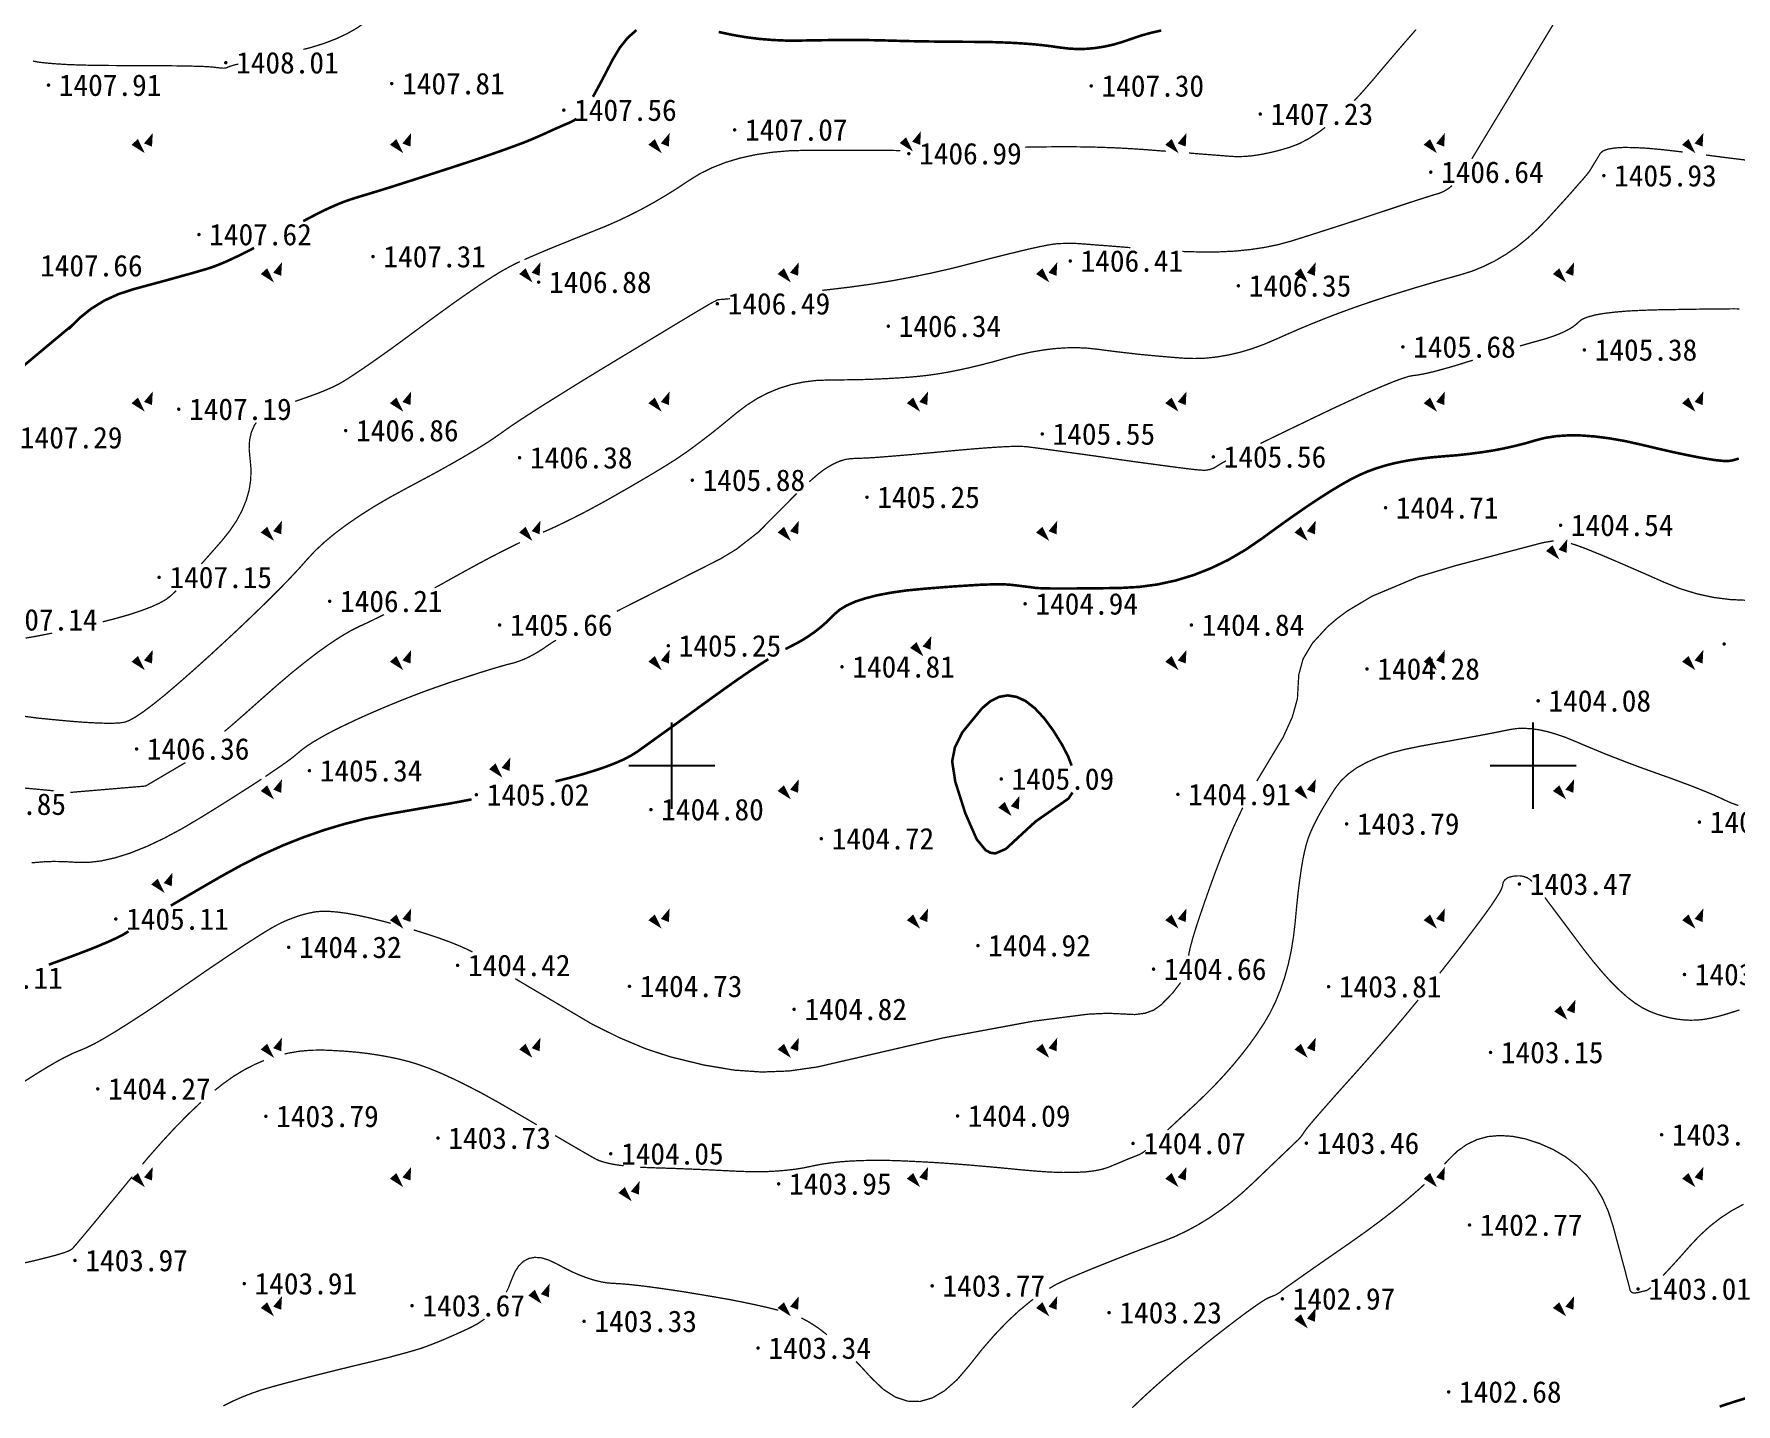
# Model space of a CAD drawing. Header units: inches. Extents: x -2316 to 955, y -265 to 742.
# Drawn here: x 456.2 to 653.8, y 287.6 to 446.5 of the extents above; entities that cross this region are included whole.
import ezdxf
from ezdxf.enums import TextEntityAlignment as Align
from ezdxf.xclip import XClip

# ---------------------------------------------------------------- set-up
doc = ezdxf.new("R2010")
doc.units = ezdxf.units.IN
doc.header["$LTSCALE"] = 1000
doc.header["$MEASUREMENT"] = 0
doc.header["$XCLIPFRAME"] = 0
doc.layers.add('周边地形图', color=8, linetype='Continuous')
doc.styles.get("Standard").update_dxf_attribs({"font": ''})
doc.styles.get('Standard').set_extended_font_data('SimSun')

# ---------------------------------------------------------------- blocks, each defined once
blk = doc.blocks.new('gc090')
for points in [[(-1.02, 0.41, 1, 0, 0), (0.15, -0.9, 0, 0, 0)], [(1.07, 1.45, 0, 1, 0), (0.52, 0.05, 1, 1, 0)]]:
    blk.add_lwpolyline(points, format="xyseb")
blk = doc.blocks.new('xzdxt')
at = {"layer": '周边地形图'}
for p, q in [((151.75, -275.5), (151.75, -265.5)), ((251.75, -275.5), (251.75, -265.5)), ((146.75, -270.5), (156.75, -270.5)), ((246.75, -270.5), (256.75, -270.5))]:
    blk.add_line(p, q, dxfattribs=at)
for points, const_width in [([(230.97, -193.33), (231.72, -192.54), (233.06, -191.01), (234.35, -189.48), (235.51, -188.12), (236.53, -186.93), (237.41, -185.92), (238.16, -185.06)], 0.15), ([(108.98, -187.37), (109.84, -187.16), (111.38, -186.68), (112.79, -186.14), (114.08, -185.54), (115.25, -184.87), (116.29, -184.13), (117.21, -183.34), (118.01, -182.47), (118.75, -181.58), (119.51, -180.71), (120.29, -179.84), (121.08, -178.99), (121.89, -178.16), (122.71, -177.33), (123.55, -176.52), (124.4, -175.72), (125.33, -174.91), (126.38, -174.07), (127.28, -173.4)], 0.15), ([(142.6, -192.87), (142.87, -192.39), (143.46, -191.3), (144.13, -190.03), (144.88, -188.58), (145.71, -187.18), (146.63, -186.03), (147.65, -185.13)], 0.3), ([(157.2, -185.35), (158.75, -185.68), (160.31, -185.95), (161.88, -186.15), (163.45, -186.28), (165.03, -186.35), (166.62, -186.35), (168.18, -186.32), (169.66, -186.3), (171.07, -186.28), (172.41, -186.28), (173.67, -186.28), (174.87, -186.3), (175.99, -186.32), (177.03, -186.35), (178.07, -186.38), (179.16, -186.41), (180.32, -186.43), (181.52, -186.45), (182.79, -186.47), (184.11, -186.48), (185.49, -186.49), (186.92, -186.5), (188.36, -186.51), (189.73, -186.55), (191.05, -186.6), (192.31, -186.67), (193.52, -186.76), (194.66, -186.87), (195.75, -187), (196.78, -187.15), (197.78, -187.27), (198.8, -187.33), (199.82, -187.31), (200.86, -187.22), (201.91, -187.06), (202.96, -186.83), (204.03, -186.52), (205.11, -186.15), (206.22, -185.77), (207.37, -185.45), (208.57, -185.18)], 0.3), ([(244.63, -200.07), (254.11, -184.42)], 0.15), ([(77.6, -188.72), (78.23, -188.85), (79.08, -188.95), (80.14, -189.04), (81.4, -189.12), (82.87, -189.18), (84.55, -189.22), (86.44, -189.24), (88.53, -189.25), (90.62, -189.26), (92.46, -189.27), (94.08, -189.28), (95.45, -189.3), (96.59, -189.33), (97.5, -189.36), (98.17, -189.4), (98.6, -189.44), (98.9, -189.48), (99.17, -189.51), (99.41, -189.53), (99.61, -189.55), (99.78, -189.55), (99.92, -189.54), (100.02, -189.52), (100.1, -189.5), (100.16, -189.47), (100.22, -189.43), (100.3, -189.4), (100.39, -189.37), (100.48, -189.33), (100.58, -189.3), (100.69, -189.27), (100.81, -189.23), (101.03, -189.17), (101.45, -189.07)], 0.15), ([(108.97, -207.31), (109.45, -207.05), (110.39, -206.56), (111.28, -206.11), (112.14, -205.71), (112.96, -205.35), (113.74, -205.04), (114.48, -204.78), (115.18, -204.56), (115.94, -204.33), (116.87, -204.05), (117.95, -203.72), (119.2, -203.33), (120.61, -202.88), (122.18, -202.38), (123.91, -201.82), (125.8, -201.21), (127.7, -200.59), (129.43, -200.02), (130.99, -199.48), (132.39, -198.99), (133.62, -198.54), (134.69, -198.14), (135.59, -197.77), (136.33, -197.45), (136.96, -197.17), (137.52, -196.91), (138.02, -196.68), (138.46, -196.49), (138.84, -196.32), (139.16, -196.18), (139.41, -196.07), (139.61, -195.99), (139.77, -195.92), (139.94, -195.85), (140.11, -195.76), (140.29, -195.67), (140.46, -195.57), (140.64, -195.46), (140.69, -195.43)], 0.3), ([(211.8, -199.4), (212.87, -199.49), (214.04, -199.58), (215.07, -199.66), (215.96, -199.73), (216.7, -199.79), (217.41, -199.82), (218.15, -199.8), (218.94, -199.74), (219.77, -199.63), (220.64, -199.47), (221.56, -199.27), (222.52, -199.02), (223.52, -198.72), (224.57, -198.32), (225.65, -197.76), (226.78, -197.04), (227.6, -196.43)], 0.15), ([(134.64, -211.77), (135.49, -211.4), (136.47, -210.98), (137.53, -210.53), (138.69, -210.06), (139.93, -209.56), (141.26, -209.02), (142.68, -208.46), (144.14, -207.87), (145.57, -207.24), (146.97, -206.57), (148.36, -205.86), (149.72, -205.11), (151.06, -204.32), (152.38, -203.5), (153.68, -202.63), (155.02, -201.8), (156.47, -201.09), (158.03, -200.48), (159.71, -199.98), (161.5, -199.59), (163.4, -199.31), (165.42, -199.14), (167.54, -199.08), (169.62, -199.08), (171.46, -199.08), (173.08, -199.08), (174.47, -199.08), (175.64, -199.08), (176.58, -199.09), (177.3, -199.1), (177.8, -199.11), (178.16, -199.13), (178.29, -199.13)], 0.15), ([(136.8, -243.41), (137.29, -243.2), (138.22, -242.78), (139.2, -242.31), (140.22, -241.81), (141.27, -241.28), (142.36, -240.7), (143.49, -240.09), (144.66, -239.44), (145.81, -238.78), (146.9, -238.16), (147.92, -237.56), (148.88, -237), (149.77, -236.47), (150.6, -235.97), (151.36, -235.5), (152.05, -235.06), (152.74, -234.6), (153.5, -234.08), (154.31, -233.49), (155.18, -232.84), (156.12, -232.12), (157.12, -231.33), (158.17, -230.47), (159.29, -229.55), (160.47, -228.66), (161.69, -227.88), (162.95, -227.23), (164.27, -226.69), (165.63, -226.27), (167.04, -225.98), (168.5, -225.8), (170, -225.74), (171.5, -225.73), (172.94, -225.71), (174.32, -225.68), (175.65, -225.63), (176.91, -225.57), (178.12, -225.5), (179.27, -225.42), (180.37, -225.32), (181.46, -225.2), (182.6, -225.04), (183.8, -224.84), (185.04, -224.59), (186.34, -224.31), (187.69, -223.98), (189.09, -223.62), (190.54, -223.21), (192.01, -222.82), (193.43, -222.51), (194.82, -222.27), (196.17, -222.1), (197.49, -222.01), (198.77, -221.99), (200.02, -222.05), (201.22, -222.18), (202.42, -222.34), (203.63, -222.49), (204.85, -222.63), (206.08, -222.77), (207.32, -222.89), (208.57, -223), (209.84, -223.11), (211.12, -223.21), (212.41, -223.25), (213.71, -223.21), (215.03, -223.07), (216.36, -222.84), (217.71, -222.53), (219.08, -222.12), (220.46, -221.62), (221.85, -221.03), (223.24, -220.41), (224.62, -219.81), (225.99, -219.24), (227.34, -218.7), (228.67, -218.18), (229.99, -217.69), (231.29, -217.22), (232.58, -216.78), (233.87, -216.35), (235.17, -215.93), (236.49, -215.52), (237.82, -215.11), (239.17, -214.71), (240.52, -214.31), (241.9, -213.92), (243.28, -213.54), (244.66, -213.11), (246, -212.56), (247.32, -211.91), (248.6, -211.15), (249.86, -210.28), (251.08, -209.3), (252.27, -208.21), (253.43, -207.01), (254.51, -205.82), (255.46, -204.78), (256.27, -203.87), (256.95, -203.09), (257.51, -202.46), (257.93, -201.96), (258.22, -201.6), (258.37, -201.38), (258.47, -201.22), (258.58, -201.03), (258.71, -200.82), (258.84, -200.59), (259, -200.34), (259.16, -200.07), (259.34, -199.77), (259.53, -199.45), (259.85, -199.16), (260.42, -198.95), (261.24, -198.81), (262.3, -198.75), (263.61, -198.77), (265.17, -198.86), (266.97, -199.03), (269.02, -199.27), (269.12, -199.28)], 0.15), ([(192.77, -198.72), (194.58, -198.69), (196.82, -198.67), (198.98, -198.68), (201.05, -198.72), (203.05, -198.79), (204.97, -198.89), (206.81, -199.01), (208.53, -199.15), (209.12, -199.19)], 0.15), ([(271.8, -199.63), (272.87, -199.77), (274.43, -199.97), (275.73, -200.13), (276.79, -200.26), (277.61, -200.35), (278.17, -200.41), (278.49, -200.44), (278.67, -200.44), (278.83, -200.45), (278.97, -200.45), (279.09, -200.44), (279.19, -200.44), (279.26, -200.43), (279.32, -200.42), (279.35, -200.41), (279.55, -200.34), (280.11, -200.17), (280.75, -199.98)], 0.15), ([(211.03, -210.82), (211.36, -210.84), (213.4, -210.89), (215.34, -210.87), (217.19, -210.78), (218.94, -210.6), (220.6, -210.35), (222.16, -210.03), (223.62, -209.63), (225.03, -209.19), (226.41, -208.75), (227.78, -208.31), (229.13, -207.88), (230.46, -207.45), (231.77, -207.02), (233.07, -206.59), (234.34, -206.17), (235.55, -205.77), (236.63, -205.41), (237.59, -205.09), (238.43, -204.82), (239.15, -204.59), (239.75, -204.4), (240.23, -204.25), (240.59, -204.15), (240.88, -204.06), (241.17, -203.94), (241.45, -203.81), (241.72, -203.64), (241.99, -203.46), (242.25, -203.25), (242.34, -203.17)], 0.15), ([(81.73, -219.85), (82.99, -218.56), (84.37, -217.46), (85.87, -216.53), (87.48, -215.79), (89.21, -215.22), (90.9, -214.76), (92.43, -214.35), (93.78, -213.98), (94.95, -213.65), (95.95, -213.38), (96.77, -213.14), (97.42, -212.95), (97.9, -212.81), (98.3, -212.68), (98.74, -212.52), (99.2, -212.34), (99.69, -212.14), (100.22, -211.91), (100.77, -211.65), (101.35, -211.38), (101.97, -211.08), (102.62, -210.75), (103.27, -210.41)], 0.3), ([(169.21, -215.34), (170.03, -215.25), (172.45, -214.96), (174.84, -214.63), (177.19, -214.25), (179.51, -213.82), (181.8, -213.35), (184.05, -212.84), (186.27, -212.28), (188.35, -211.74), (190.22, -211.27), (191.85, -210.87), (193.27, -210.53), (194.45, -210.27), (195.41, -210.08), (196.15, -209.96), (196.66, -209.91), (197.05, -209.9), (197.43, -209.89), (197.79, -209.89), (198.14, -209.89), (198.47, -209.89), (198.78, -209.9), (199.08, -209.92), (199.37, -209.94), (199.76, -209.97), (200.4, -210.02), (201.27, -210.09), (202.38, -210.17), (203.73, -210.28), (204.98, -210.38)], 0.15), ([(108.02, -228.22), (108.42, -228.09), (109.33, -227.77), (110.17, -227.47), (110.94, -227.18), (111.63, -226.9), (112.26, -226.62), (112.81, -226.36), (113.42, -226.03), (114.22, -225.54), (115.19, -224.9), (116.35, -224.11), (117.7, -223.17), (119.23, -222.08), (120.94, -220.83), (122.83, -219.43), (124.74, -218.03), (126.49, -216.77), (128.1, -215.64), (129.54, -214.66), (130.84, -213.82), (131.98, -213.12), (132.97, -212.57), (133.8, -212.15), (134.12, -212.01)], 0.15), ([(250.21, -221.79), (250.66, -221.67), (251.58, -221.4), (252.47, -221.16), (253.3, -220.92), (254.05, -220.67), (254.74, -220.41), (255.35, -220.14), (255.89, -219.86), (256.35, -219.58), (256.74, -219.28), (257.06, -218.98), (257.46, -218.68), (258.08, -218.43), (258.92, -218.2), (259.99, -218.01), (261.29, -217.86), (262.81, -217.73), (264.55, -217.65), (266.52, -217.59), (268.49, -217.56), (270.24, -217.53), (271.77, -217.51), (273.08, -217.5), (274.17, -217.49), (275.05, -217.48), (275.7, -217.49)], 0.15), ([(76.3, -264.74), (78.31, -265), (80.25, -265.19), (81.98, -265.35), (83.52, -265.47), (84.87, -265.54), (86.01, -265.58), (86.96, -265.58), (87.71, -265.54), (88.26, -265.45), (88.81, -265.24), (89.56, -264.82), (90.49, -264.19), (91.61, -263.34), (92.93, -262.28), (94.43, -261), (96.13, -259.51), (98.02, -257.81), (99.93, -256.05), (101.71, -254.39), (103.34, -252.83), (104.84, -251.38), (106.19, -250.03), (107.4, -248.78), (108.48, -247.63), (109.41, -246.58), (110.35, -245.57), (111.43, -244.56), (112.66, -243.54), (114.04, -242.51), (115.56, -241.47), (117.23, -240.41), (119.05, -239.35), (121.01, -238.28), (122.96, -237.24), (124.74, -236.28), (126.35, -235.38), (127.79, -234.55), (129.07, -233.79), (130.17, -233.11), (131.11, -232.49), (131.88, -231.95), (132.69, -231.37), (133.75, -230.65), (135.07, -229.79), (136.64, -228.78), (138.47, -227.64), (140.54, -226.35), (142.87, -224.92), (145.46, -223.35), (148, -221.82), (150.22, -220.48), (152.1, -219.34), (153.65, -218.41), (154.87, -217.68), (155.77, -217.15), (156.33, -216.82), (156.56, -216.7), (156.62, -216.67), (156.68, -216.64), (156.73, -216.62), (156.78, -216.6), (156.83, -216.57), (156.88, -216.55), (156.92, -216.52), (156.95, -216.5), (156.99, -216.48), (157.03, -216.46), (157.08, -216.44), (157.13, -216.43), (157.19, -216.42), (157.25, -216.41), (157.31, -216.4), (157.38, -216.4), (157.6, -216.39), (158.12, -216.34), (158.52, -216.31)], 0.15), ([(57.13, -229.23), (67.66, -228.78), (75.71, -224.76), (82.36, -219.21)], 0.3), ([(164.94, -256.97), (165.65, -256.61), (166.34, -256.25), (167.02, -255.87), (167.67, -255.45), (168.3, -255.01), (168.91, -254.54), (169.5, -254.04), (170.06, -253.51), (170.61, -252.95), (171.24, -252.41), (172.06, -251.91), (173.06, -251.46), (174.26, -251.07), (175.65, -250.72), (177.23, -250.42), (178.99, -250.17), (180.95, -249.98), (182.9, -249.82), (184.66, -249.69), (186.22, -249.59), (187.58, -249.51), (188.75, -249.47), (189.72, -249.45), (190.49, -249.47), (191.06, -249.51), (191.53, -249.56), (191.96, -249.61), (192.37, -249.66), (192.74, -249.71), (193.09, -249.75), (193.41, -249.79), (193.7, -249.83), (193.96, -249.87), (194.34, -249.9), (194.95, -249.92), (195.81, -249.94), (196.92, -249.94), (198.27, -249.94), (199.87, -249.93), (201.72, -249.91), (203.81, -249.88), (206, -249.76), (208.15, -249.47), (210.26, -249.01), (212.34, -248.38), (214.37, -247.58), (216.37, -246.61), (218.32, -245.47), (220.24, -244.16), (222.08, -242.82), (223.79, -241.6), (225.38, -240.5), (226.85, -239.52), (228.2, -238.66), (229.43, -237.92), (230.53, -237.3), (231.52, -236.8), (232.48, -236.38), (233.51, -236), (234.63, -235.66), (235.82, -235.36), (237.08, -235.11), (238.43, -234.9), (239.85, -234.73), (241.34, -234.6), (242.85, -234.48), (244.31, -234.32), (245.71, -234.14), (247.07, -233.93), (248.37, -233.68), (249.62, -233.4), (250.82, -233.1), (251.97, -232.76), (253.14, -232.46), (254.43, -232.26), (255.82, -232.17), (257.32, -232.18), (258.92, -232.3), (260.64, -232.52), (262.46, -232.84), (264.39, -233.27), (266.28, -233.72), (267.98, -234.11), (269.5, -234.43), (270.84, -234.7), (271.99, -234.9), (272.96, -235.05), (273.75, -235.13), (274.35, -235.15), (274.92, -235.07), (275.62, -234.86)], 0.3), ([(220.09, -233.11), (221.63, -232.36), (223.72, -231.35), (226.11, -230.2), (228.51, -229.05), (230.65, -228.06), (232.51, -227.21), (234.12, -226.52), (235.45, -225.97), (236.52, -225.57), (237.32, -225.32), (237.85, -225.22), (238.3, -225.17), (238.85, -225.07), (239.5, -224.94), (240.25, -224.76), (241.1, -224.53), (242.04, -224.27), (243.09, -223.96), (244.23, -223.6), (244.74, -223.45)], 0.15), ([(97.14, -247.1), (97.61, -246.57), (98.52, -245.54), (99.5, -244.42), (100.44, -243.25), (101.23, -242.08), (101.86, -240.9), (102.35, -239.71), (102.69, -238.52), (102.87, -237.33), (102.91, -236.13), (102.8, -234.92), (102.69, -233.77), (102.74, -232.73), (102.95, -231.79), (103.32, -230.96), (103.53, -230.68)], 0.15), ([(167.72, -237.55), (168.12, -237.2), (168.69, -236.71), (169.25, -236.27), (169.8, -235.9), (170.34, -235.58), (170.88, -235.31), (171.41, -235.11), (171.93, -234.96), (172.44, -234.88), (172.95, -234.85), (173.55, -234.83), (174.34, -234.8), (175.33, -234.74), (176.5, -234.65), (177.86, -234.54), (179.42, -234.41), (181.16, -234.25), (183.1, -234.07), (185.03, -233.89), (186.76, -233.74), (188.29, -233.62), (189.62, -233.53), (190.74, -233.47), (191.67, -233.44), (192.39, -233.45), (192.91, -233.48), (193.45, -233.55), (194.21, -233.65), (195.2, -233.78), (196.43, -233.95), (197.88, -234.15), (199.56, -234.38), (201.47, -234.65), (203.6, -234.96), (205.73, -235.26), (207.6, -235.51), (209.22, -235.73), (210.59, -235.91), (211.7, -236.05), (212.56, -236.15), (213.16, -236.2), (213.52, -236.22), (213.74, -236.21), (213.96, -236.18), (214.18, -236.13), (214.39, -236.07), (214.6, -235.99), (214.8, -235.89), (215, -235.77), (215.2, -235.64), (215.54, -235.43), (216.09, -235.12)], 0.15), ([(145.37, -252.59), (157.37, -246.52), (159.23, -245.4), (161.81, -243.39), (166.25, -238.92)], 0.15), ([(124.22, -249.87), (124.61, -249.67), (126.22, -248.77), (127.83, -247.88), (129.35, -247.05), (130.76, -246.3), (132.08, -245.62), (133.3, -245.01), (134.12, -244.61)], 0.15), ([(219.67, -272.29), (222.73, -267.19), (223.79, -264.85), (224.38, -262.73), (224.54, -259.93), (225.04, -258.11), (226.14, -256.27), (227.85, -254.41), (228.93, -253.48), (230.16, -252.56), (233.04, -250.84), (238.43, -248.58), (242.73, -247.29), (252.84, -244.63), (254.12, -244.41)], 0.15), ([(256.13, -244.72), (256.53, -244.84), (257.11, -245.04), (257.78, -245.29), (258.62, -245.63), (259.61, -246.03), (260.76, -246.52), (262.07, -247.08), (263.54, -247.72), (265.17, -248.43), (266.95, -249.22), (268.83, -249.97), (270.72, -250.55), (272.64, -250.97), (274.57, -251.22), (276.52, -251.31)], 0.15), ([(76.74, -255.7), (78.1, -255.46), (79.67, -255.15), (79.83, -255.12)], 0.15), ([(85.68, -253.81), (87.17, -253.43), (88.75, -252.98), (90.12, -252.53), (91.29, -252.09), (92.26, -251.65), (93.03, -251.22), (93.59, -250.79), (94.09, -250.32), (94.22, -250.2)], 0.15), ([(99.82, -266.53), (100.61, -265.87), (102.29, -264.4), (104.08, -262.81), (105.88, -261.22), (107.57, -259.78), (109.16, -258.5), (110.64, -257.36), (112.02, -256.38), (113.3, -255.54), (114.47, -254.85), (115.53, -254.32), (116.59, -253.83), (117.72, -253.28), (118.34, -252.97)], 0.15), ([(104.57, -271.77), (104.64, -271.72), (105.91, -270.86), (106.95, -270.14), (107.75, -269.54), (108.32, -269.07), (108.82, -268.65), (109.44, -268.2), (110.17, -267.73), (111, -267.24), (111.95, -266.72), (113, -266.18), (114.17, -265.62), (115.44, -265.02), (116.77, -264.43), (118.09, -263.86), (119.41, -263.31), (120.72, -262.78), (122.03, -262.27), (123.33, -261.78), (124.63, -261.32), (125.92, -260.87), (127.17, -260.46), (128.31, -260.09), (129.35, -259.75), (130.29, -259.46), (131.14, -259.2), (131.88, -258.98), (132.52, -258.8), (133.07, -258.66), (133.57, -258.53), (134.07, -258.36), (134.58, -258.16), (135.1, -257.92), (135.62, -257.65), (136.15, -257.35), (136.68, -257.02), (137.22, -256.65), (137.79, -256.26), (138.31, -255.94)], 0.15), ([(138.25, -272.33), (139.88, -271.92), (141.43, -271.49), (142.84, -271.06), (144.11, -270.63), (145.24, -270.19), (146.22, -269.76), (147.05, -269.32), (147.75, -268.88), (148.43, -268.39), (149.23, -267.82), (150.14, -267.16), (151.18, -266.42), (152.34, -265.58), (153.62, -264.66), (155.01, -263.65), (156.53, -262.55), (158.05, -261.46), (159.46, -260.46), (160.76, -259.57), (161.96, -258.78), (162.96, -258.14)], 0.3), ([(198.17, -270.5), (197.75, -269.4), (197.01, -267.99), (196.04, -266.43), (194.95, -264.96), (193.88, -263.82), (192.82, -263), (191.78, -262.52), (190.76, -262.35), (189.75, -262.52), (188.76, -263.01), (187.78, -263.83)], 0.3), ([(187.78, -263.83), (185.48, -266.64), (184.62, -268.38), (184.3, -270), (184.66, -272.35), (185.82, -276.01), (187.15, -279.05), (188.18, -280.31), (188.74, -280.61), (189.31, -280.69), (190.53, -280.17), (193.96, -277), (197.81, -274.32), (198.28, -273.62)], 0.3), ([(42.36, -271.37), (47.07, -269.43), (56.67, -268.6), (70.2, -272.49), (79.99, -273.42)], 0.15), ([(81.92, -273.61), (90.67, -272.87), (95.29, -270.15)], 0.15), ([(77.44, -281.78), (78.69, -281.67), (79.97, -281.62), (81.27, -281.64), (82.6, -281.72), (84, -281.74), (85.52, -281.56), (87.17, -281.19), (88.94, -280.63), (90.83, -279.87), (92.84, -278.92), (94.98, -277.77), (97.23, -276.43), (99.44, -275.06), (101.4, -273.82), (103.14, -272.71), (104.12, -272.07)], 0.15), ([(93.6, -286.75), (95.26, -285.78), (97.25, -284.62), (99.48, -283.33), (101.84, -282.03), (104.21, -280.84), (106.59, -279.77), (108.98, -278.82), (111.38, -277.98), (113.79, -277.26), (116.21, -276.65), (118.64, -276.16), (120.93, -275.76), (122.93, -275.41), (124.62, -275.12), (126.03, -274.89), (128.51, -274.42)], 0.3), ([(211.75, -292.57), (211.81, -292.19), (211.98, -291.46), (212.23, -290.53), (212.57, -289.42), (213, -288.11), (213.51, -286.61), (214.11, -284.91), (214.79, -283.03), (215.53, -281.08), (216.29, -279.22), (217.06, -277.44), (217.86, -275.74), (218.03, -275.39)], 0.15), ([(240.9, -294.6), (241.11, -294.33), (242.52, -292.55), (243.84, -290.84), (244.98, -289.33), (245.95, -288.03), (246.75, -286.92), (247.37, -286), (247.82, -285.29), (248.09, -284.77), (248.19, -284.46), (248.22, -284.25), (248.27, -284.06), (248.36, -283.9), (248.48, -283.75), (248.63, -283.63), (248.8, -283.52), (249.01, -283.44), (249.25, -283.38), (249.5, -283.33), (249.73, -283.3), (249.96, -283.29), (250.18, -283.29), (250.38, -283.31), (250.58, -283.35), (250.76, -283.4), (250.93, -283.46), (251.1, -283.55), (251.28, -283.65), (251.45, -283.79), (251.62, -283.94)], 0.15), ([(253.11, -285.8), (253.48, -286.31), (254.08, -287.1), (254.79, -288.05), (255.61, -289.14), (256.54, -290.39), (257.59, -291.79), (258.68, -293.18), (259.74, -294.44), (260.75, -295.56), (261.73, -296.53), (262.67, -297.37), (263.57, -298.06), (264.44, -298.61), (265.26, -299.02), (266.07, -299.33), (266.87, -299.58), (267.66, -299.78), (268.45, -299.92), (269.23, -300.01), (270, -300.05), (270.76, -300.03), (271.52, -299.96), (272.34, -299.81), (273.32, -299.58), (274.43, -299.26), (275.7, -298.85)], 0.15), ([(76.55, -307.19), (77.99, -306.27), (79.28, -305.48), (80.43, -304.81), (81.45, -304.27), (82.32, -303.85), (83.05, -303.55), (83.8, -303.24), (84.74, -302.77), (85.86, -302.15), (87.16, -301.37), (88.64, -300.44), (90.31, -299.36), (92.17, -298.12), (94.2, -296.72), (96.24, -295.32), (98.08, -294.05), (99.74, -292.93), (101.21, -291.94), (102.49, -291.1), (103.59, -290.39), (104.5, -289.82), (105.21, -289.39), (105.84, -289.04), (106.47, -288.72), (107.1, -288.44), (107.74, -288.19), (108.38, -287.96), (109.02, -287.77), (109.66, -287.61), (110.31, -287.48), (111.03, -287.41), (111.89, -287.41), (112.89, -287.49), (114.04, -287.64), (115.32, -287.88), (116.75, -288.19), (118.32, -288.58), (119.12, -288.8)], 0.15), ([(79.44, -293.6), (80.57, -293.19), (82.34, -292.54), (83.89, -291.95), (85.24, -291.41), (86.37, -290.93), (87.29, -290.51), (88, -290.15), (88.5, -289.85), (88.68, -289.73)], 0.3), ([(121.8, -289.57), (123.31, -290.04), (124.72, -290.51), (125.99, -290.97), (127.11, -291.42), (128.08, -291.86), (128.61, -292.13)], 0.15), ([(133.58, -295.23), (142.46, -300.48), (145.7, -302.09), (148.73, -303.36), (151.56, -304.29), (155.48, -305.25), (159.01, -305.84), (162.2, -306.06), (165.38, -305.94), (168.67, -305.47), (183.25, -302.1), (193.66, -300.17), (200.05, -299.35), (202.38, -299.24), (205.49, -299.39), (206.68, -299.24), (207.7, -298.87), (208.55, -298.27), (209.88, -296.91), (210.83, -295.67)], 0.15), ([(195.58, -331.18), (196.35, -330.72), (197.77, -330.05), (199.17, -329.46), (200.57, -328.88), (201.97, -328.32), (203.35, -327.77), (204.73, -327.23), (206.11, -326.7), (207.48, -326.18), (208.84, -325.68), (210.19, -325.14), (211.52, -324.51), (212.83, -323.8), (214.13, -323.01), (215.41, -322.13), (216.68, -321.17), (217.93, -320.13), (219.16, -319), (220.31, -317.9), (221.32, -316.93), (222.19, -316.1), (222.92, -315.4), (223.51, -314.84), (223.95, -314.41), (224.26, -314.12), (224.43, -313.96), (224.52, -313.87), (224.62, -313.76), (224.72, -313.65), (224.83, -313.52), (224.93, -313.38), (225.04, -313.22), (225.15, -313.06), (225.27, -312.88), (225.46, -312.61), (225.82, -312.18), (226.34, -311.57), (227.01, -310.79), (227.85, -309.84), (228.84, -308.71), (230, -307.42), (231.31, -305.96), (232.7, -304.39), (234.1, -302.79), (235.5, -301.17), (236.9, -299.51), (238.3, -297.81), (238.4, -297.7)], 0.15), ([(241.44, -316.77), (241.93, -316.23), (242.95, -315.24), (244.05, -314.46), (245.24, -313.9), (246.51, -313.55), (247.87, -313.43), (249.32, -313.52), (250.85, -313.82), (252.47, -314.35), (254.06, -315.05), (255.49, -315.89), (256.78, -316.88), (257.92, -318), (258.92, -319.25), (259.76, -320.65), (260.45, -322.19), (261, -323.86), (261.44, -325.5), (261.83, -326.94), (262.16, -328.17), (262.44, -329.2), (262.65, -330.03), (262.82, -330.65), (262.92, -331.06), (262.97, -331.27), (263, -331.38), (263.04, -331.46), (263.09, -331.54), (263.15, -331.6), (263.21, -331.64), (263.29, -331.68), (263.38, -331.69), (263.48, -331.7), (263.58, -331.7), (263.67, -331.69), (263.75, -331.68), (263.83, -331.68), (263.9, -331.67), (263.96, -331.65), (264.02, -331.64), (264.06, -331.62), (264.11, -331.6), (264.18, -331.59), (264.26, -331.56), (264.35, -331.54), (264.46, -331.52), (264.58, -331.49), (264.72, -331.46), (264.87, -331.43), (265.08, -331.32), (265.41, -331.07)], 0.15), ([(266.82, -329.69), (267.14, -329.35), (267.95, -328.48), (268.88, -327.45), (269.93, -326.26), (271.06, -325.06), (272.25, -323.97), (273.5, -323), (274.8, -322.15), (276.16, -321.41)], 0.15), ([(205.21, -345.02), (206.36, -343.93), (207.53, -342.86), (208.72, -341.8), (209.93, -340.75), (211.16, -339.7), (212.41, -338.67), (213.68, -337.64), (214.97, -336.62), (216.2, -335.67), (217.3, -334.83), (218.27, -334.1), (219.11, -333.5), (219.81, -333), (220.39, -332.62), (220.83, -332.36), (221.14, -332.21), (221.38, -332.12), (221.6, -332.03), (221.79, -331.95), (221.97, -331.86), (222.12, -331.77), (222.26, -331.69), (222.37, -331.61), (222.47, -331.52), (222.67, -331.36), (223.09, -331.05), (223.75, -330.58), (224.63, -329.96), (225.74, -329.18), (227.07, -328.25), (228.64, -327.16), (230.43, -325.92), (232.27, -324.62), (234, -323.34), (235.62, -322.09), (237.11, -320.87), (238.49, -319.67), (239.12, -319.09)], 0.15), ([(132.53, -331.63), (132.8, -331.09), (133.17, -330.13), (133.55, -329.24), (134.01, -328.53), (134.55, -328.02), (135.16, -327.7), (135.85, -327.57), (136.63, -327.63), (137.48, -327.89), (138.41, -328.33), (139.36, -328.84), (140.27, -329.29), (141.15, -329.67), (141.99, -329.98), (142.79, -330.23), (143.56, -330.42), (144.29, -330.54), (144.98, -330.59), (145.73, -330.63), (146.62, -330.7), (147.66, -330.81), (148.84, -330.95), (150.17, -331.13), (151.65, -331.34), (153.27, -331.59), (155.04, -331.88), (156.82, -332.18), (158.47, -332.47), (160.01, -332.77), (161.43, -333.07), (162.72, -333.36), (163.9, -333.65), (164.12, -333.71)], 0.15), ([(173.13, -339.65), (173.58, -340.1), (174.93, -341.57), (176.32, -342.9), (177.73, -343.8), (179.14, -344.26), (180.55, -344.3), (181.98, -343.89), (183.41, -343.06), (184.86, -341.79), (186.31, -340.09), (187.76, -338.26), (189.21, -336.59), (190.65, -335.08), (192.08, -333.75), (193.51, -332.57), (193.71, -332.43)], 0.15), ([(99.69, -344.82), (100.75, -344.28), (101.85, -343.79), (102.98, -343.35), (104.16, -342.94), (105.38, -342.59), (106.62, -342.25), (107.87, -341.92), (109.13, -341.59), (110.41, -341.26), (111.69, -340.94), (112.99, -340.62), (114.3, -340.3), (115.62, -339.98), (116.89, -339.68), (118.06, -339.39), (119.13, -339.12), (120.09, -338.86), (120.95, -338.63), (121.71, -338.41), (122.36, -338.22), (122.91, -338.04), (123.43, -337.85), (123.99, -337.63), (124.61, -337.39), (125.26, -337.12), (125.97, -336.81), (126.72, -336.48), (127.52, -336.12), (128.36, -335.73), (129.19, -335.29), (129.96, -334.77), (130, -334.73)], 0.15), ([(166.8, -334.6), (167.76, -335.12), (168.79, -335.8), (169.77, -336.55)], 0.15), ([(273.4, -344.89), (273.8, -344.75), (275.22, -344.29), (276.56, -343.88)], 0.3)]:
    blk.add_lwpolyline(points, dxfattribs=dict(at, const_width=const_width))
at = {"layer": '周边地形图', "const_width": 0.2, "flags": 128}
for points in [[(99.88, -188.92, 1), (100.08, -188.92, 1)], [(79.3, -191.52, 1), (79.5, -191.52, 1)], [(119.15, -191.34, 1), (119.35, -191.34, 1)], [(200.34, -191.61, 1), (200.54, -191.61, 1)], [(139.12, -194.42, 1), (139.32, -194.42, 1)], [(219.97, -194.88, 1), (220.17, -194.88, 1)], [(158.95, -196.71, 1), (159.15, -196.71, 1)], [(179.17, -199.47, 1), (179.37, -199.47, 1)], [(239.76, -201.62, 1), (239.96, -201.62, 1)], [(259.85, -202.03, 1), (260.05, -202.03, 1)], [(96.76, -208.86, 1), (96.96, -208.86, 1)], [(116.97, -211.42, 1), (117.17, -211.42, 1)], [(197.91, -211.93, 1), (198.11, -211.93, 1)], [(136.2, -214.39, 1), (136.4, -214.39, 1)], [(217.43, -214.81, 1), (217.63, -214.81, 1)], [(156.94, -216.89, 1), (157.14, -216.89, 1)], [(176.79, -219.5, 1), (176.99, -219.5, 1)], [(236.52, -221.9, 1), (236.72, -221.9, 1)], [(257.59, -222.25, 1), (257.79, -222.25, 1)], [(94.42, -229.13, 1), (94.62, -229.13, 1)], [(113.8, -231.61, 1), (114, -231.61, 1)], [(194.66, -232.01, 1), (194.86, -232.01, 1)], [(133.99, -234.76, 1), (134.19, -234.76, 1)], [(214.52, -234.66, 1), (214.72, -234.66, 1)], [(154.03, -237.37, 1), (154.23, -237.37, 1)], [(174.31, -239.35, 1), (174.51, -239.35, 1)], [(234.51, -240.57, 1), (234.71, -240.57, 1)], [(254.83, -242.6, 1), (255.03, -242.6, 1)], [(92.14, -248.65, 1), (92.34, -248.65, 1)], [(111.94, -251.42, 1), (112.14, -251.42, 1)], [(192.67, -251.72, 1), (192.87, -251.72, 1)], [(131.67, -254.18, 1), (131.87, -254.18, 1)], [(211.97, -254.18, 1), (212.17, -254.18, 1)], [(151.25, -256.59, 1), (151.45, -256.59, 1)], [(273.82, -256.39, 1), (274.02, -256.39, 1)], [(171.41, -259.03, 1), (171.61, -259.03, 1)], [(232.36, -259.28, 1), (232.56, -259.28, 1)], [(252.23, -262.98, 1), (252.43, -262.98, 1)], [(89.52, -268.56, 1), (89.72, -268.56, 1)], [(109.59, -271.09, 1), (109.79, -271.09, 1)], [(189.9, -272.05, 1), (190.1, -272.05, 1)], [(128.97, -273.88, 1), (129.17, -273.88, 1)], [(210.4, -273.84, 1), (210.6, -273.84, 1)], [(149.23, -275.6, 1), (149.43, -275.6, 1)], [(229.99, -277.26, 1), (230.19, -277.26, 1)], [(270.95, -277.06, 1), (271.15, -277.06, 1)], [(169.01, -278.98, 1), (169.21, -278.98, 1)], [(250.05, -284.25, 1), (250.25, -284.25, 1)], [(87.11, -288.3, 1), (87.31, -288.3, 1)], [(107.19, -291.58, 1), (107.39, -291.58, 1)], [(187.19, -291.38, 1), (187.39, -291.38, 1)], [(126.79, -293.68, 1), (126.99, -293.68, 1)], [(207.58, -294.12, 1), (207.78, -294.12, 1)], [(146.74, -296.11, 1), (146.94, -296.11, 1)], [(227.9, -296.15, 1), (228.1, -296.15, 1)], [(269.21, -294.74, 1), (269.41, -294.74, 1)], [(165.85, -298.78, 1), (166.05, -298.78, 1)], [(246.7, -303.79, 1), (246.9, -303.79, 1)], [(85.02, -308.02, 1), (85.22, -308.02, 1)], [(104.53, -311.2, 1), (104.73, -311.2, 1)], [(184.83, -311.16, 1), (185.03, -311.16, 1)], [(124.51, -313.73, 1), (124.71, -313.73, 1)], [(225.32, -314.32, 1), (225.52, -314.32, 1)], [(266.56, -313.34, 1), (266.76, -313.34, 1)], [(144.57, -315.55, 1), (144.77, -315.55, 1)], [(205.2, -314.35, 1), (205.4, -314.35, 1)], [(164.06, -319.04, 1), (164.26, -319.04, 1)], [(244.26, -323.82, 1), (244.46, -323.82, 1)], [(82.37, -327.93, 1), (82.57, -327.93, 1)], [(102.02, -330.62, 1), (102.22, -330.62, 1)], [(181.88, -330.88, 1), (182.08, -330.88, 1)], [(263.83, -331.24, 1), (264.03, -331.24, 1)], [(121.5, -333.18, 1), (121.7, -333.18, 1)], [(202.41, -333.99, 1), (202.61, -333.99, 1)], [(222.53, -332.38, 1), (222.73, -332.38, 1)], [(141.47, -334.99, 1), (141.67, -334.99, 1)], [(161.67, -338.1, 1), (161.87, -338.1, 1)], [(241.84, -343.19, 1), (242.04, -343.19, 1)]]:
    blk.add_lwpolyline(points, format="xyb", close=True, dxfattribs=at)
at = {"layer": '周边地形图', "const_width": 0.15, "flags": 128}
for points in [[(209.3, -312.8), (209.46, -312.65), (210.35, -311.82), (211.38, -310.87), (212.54, -309.79), (213.73, -308.65), (214.87, -307.5), (215.95, -306.34), (216.97, -305.18), (217.93, -304.01), (218.84, -302.83), (219.68, -301.65), (220.47, -300.46), (221.19, -299.23), (221.83, -297.93), (222.4, -296.54), (222.9, -295.08), (223.32, -293.55), (223.67, -291.93), (223.94, -290.24), (224.14, -288.48), (224.3, -286.75), (224.47, -285.17), (224.65, -283.75), (224.83, -282.48), (225.02, -281.37), (225.22, -280.4), (225.42, -279.6), (225.63, -278.94), (225.86, -278.34), (226.14, -277.71), (226.47, -277.03), (226.84, -276.32), (227.26, -275.57), (227.73, -274.79), (228.24, -273.96), (228.79, -273.1), (229.45, -272.25), (230.28, -271.47), (231.26, -270.76), (232.42, -270.12), (233.73, -269.55), (235.21, -269.04), (236.86, -268.61), (238.66, -268.24), (240.48, -267.91), (242.15, -267.62), (243.68, -267.34), (245.06, -267.09), (246.29, -266.86), (247.39, -266.65), (248.33, -266.46), (249.13, -266.3), (249.89, -266.19), (250.7, -266.17), (251.55, -266.22), (252.47, -266.35), (253.43, -266.56), (254.45, -266.86), (255.52, -267.23), (256.64, -267.69), (257.8, -268.18), (258.97, -268.67), (260.16, -269.16), (261.37, -269.63), (262.6, -270.11), (263.85, -270.58), (265.12, -271.04), (266.4, -271.5), (267.65, -271.94), (268.81, -272.37), (269.89, -272.77), (270.89, -273.16), (271.8, -273.53), (272.62, -273.87), (273.36, -274.2), (274.01, -274.51), (274.7, -274.82), (275.56, -275.13)], [(106.8, -303.97), (107.17, -303.88), (108.5, -303.65), (109.84, -303.53), (111.21, -303.51), (112.58, -303.57), (113.9, -303.65), (115.19, -303.76), (116.45, -303.91), (117.67, -304.09), (118.85, -304.3), (120, -304.54), (121.11, -304.81), (122.26, -305.16), (123.52, -305.61), (124.89, -306.17), (126.37, -306.84), (127.96, -307.62), (129.66, -308.5), (131.47, -309.5), (133.39, -310.61), (135.27, -311.71), (136.07, -312.18)], [(98.71, -308.18), (99.62, -307.46), (100.85, -306.58), (102.08, -305.83), (103.32, -305.19), (104.41, -304.72)], [(90.31, -316.77), (91, -315.94), (92.58, -314.15), (94.1, -312.51), (95.56, -311.02), (96.97, -309.68), (97.09, -309.57)], [(138.2, -313.43), (138.43, -313.56), (139.71, -314.31), (140.79, -314.94), (141.68, -315.45), (142.37, -315.85), (142.87, -316.13), (143.31, -316.34), (143.87, -316.52), (144.54, -316.69), (145.32, -316.83), (146.15, -316.94)], [(148.08, -317.1), (148.31, -317.12), (149.52, -317.17), (150.79, -317.21), (152.05, -317.25), (153.3, -317.3), (154.54, -317.35), (155.78, -317.4), (157, -317.46), (158.22, -317.52), (159.44, -317.58), (160.63, -317.62), (161.79, -317.64), (162.91, -317.61), (164, -317.55), (165.06, -317.46), (166.09, -317.34), (167.08, -317.18), (168.04, -316.98), (169.03, -316.78), (170.08, -316.62), (171.21, -316.49), (172.41, -316.4), (173.69, -316.34), (175.04, -316.31), (176.47, -316.31), (177.97, -316.35), (179.54, -316.42), (181.15, -316.5), (182.83, -316.6), (184.55, -316.72), (186.33, -316.86), (188.17, -317.02), (190.06, -317.19), (192, -317.38), (193.89, -317.55), (195.61, -317.67), (197.17, -317.72), (198.56, -317.71), (199.79, -317.65), (200.85, -317.52), (201.74, -317.34), (202.47, -317.1), (203.09, -316.84), (203.65, -316.61), (204.15, -316.4), (204.58, -316.22), (204.96, -316.06), (205.28, -315.94), (205.54, -315.84), (205.74, -315.76), (205.9, -315.69), (206.07, -315.62), (206.23, -315.53), (206.4, -315.43), (206.56, -315.32), (206.71, -315.2), (206.77, -315.15)], [(75.96, -328.36), (77.72, -327.96), (79.18, -327.6), (80.35, -327.29), (81.23, -327.02), (81.82, -326.79), (82.12, -326.61), (82.37, -326.34), (82.8, -325.83), (83.43, -325.09), (84.24, -324.12), (85.24, -322.91), (86.43, -321.47), (87.81, -319.8), (89.12, -318.2)]]:
    blk.add_lwpolyline(points, dxfattribs=at)
at = {"layer": '周边地形图', "const_width": 0.15}
blk.add_lwpolyline([(90.25, -424.75, 0.000383), (86.9, -427.39, 0.000718), (85.11, -428.8, 0.000002), (80.63, -432.35, 0.000366), (80.61, -432.37, 0.00058), (78.84, -433.78, 0.000485), (76.73, -435.46, 0.000826)], format="xyb", dxfattribs=at)
at = {"layer": '周边地形图', "color": 8}
for p in [(90.43, -198.52), (120.43, -198.52), (150.43, -198.52), (179.6, -198.32), (210.43, -198.52), (240.43, -198.52), (270.43, -198.52), (105.43, -213.52), (135.43, -213.52), (165.43, -213.52), (195.43, -213.52), (225.43, -213.52), (255.43, -213.52), (90.43, -228.52), (120.43, -228.52), (150.43, -228.52), (180.43, -228.52), (210.43, -228.52), (240.43, -228.52), (270.43, -228.52), (105.43, -243.52), (135.43, -243.52), (165.43, -243.52), (195.43, -243.52), (225.43, -243.52), (254.64, -245.67), (90.43, -258.52), (120.43, -258.52), (150.43, -258.52), (180.81, -256.91), (210.43, -258.52), (240.43, -258.52), (270.43, -258.52), (131.94, -270.99), (105.43, -273.52), (165.43, -273.52), (225.43, -273.52), (255.43, -273.52), (191.05, -275.45), (92.72, -284.37), (120.43, -288.52), (150.43, -288.52), (180.43, -288.52), (210.43, -288.52), (240.43, -288.52), (270.43, -288.52), (255.58, -299.11), (105.43, -303.52), (135.43, -303.52), (165.43, -303.52), (195.43, -303.52), (225.43, -303.52), (90.43, -318.52), (120.43, -318.52), (180.43, -318.52), (210.43, -318.52), (240.43, -318.52), (270.43, -318.52), (146.95, -320.16), (105.43, -333.52), (136.5, -332.07), (165.43, -333.52), (195.43, -333.52), (255.43, -333.52), (225.43, -334.91)]:
    blk.add_blockref('gc090', p, dxfattribs=at)
at = {"layer": '周边地形图'}
for s, p in [('1408.01', (101.18, -188.92)), ('1407.91', (80.6, -191.52)), ('1407.81', (120.45, -191.34)), ('1407.30', (201.64, -191.61)), ('1407.56', (140.42, -194.42)), ('1407.07', (160.25, -196.71)), ('1407.23', (221.27, -194.88)), ('1406.99', (180.47, -199.47)), ('1406.64', (241.06, -201.62)), ('1405.93', (261.15, -202.03)), ('1407.62', (98.06, -208.86)), ('1407.66', (78.42, -212.47)), ('1407.31', (118.27, -211.42)), ('1406.41', (199.21, -211.93)), ('1406.88', (137.5, -214.39)), ('1406.35', (218.73, -214.81)), ('1406.49', (158.24, -216.89)), ('1406.34', (178.09, -219.5)), ('1405.68', (237.82, -221.9)), ('1405.38', (258.89, -222.25)), ('1407.19', (95.72, -229.13)), ('1406.86', (115.1, -231.61)), ('1405.55', (195.96, -232.01)), ('1407.29', (76.08, -232.43)), ('1406.38', (135.29, -234.76)), ('1405.56', (215.82, -234.66)), ('1405.88', (155.33, -237.37)), ('1405.25', (175.61, -239.35)), ('1404.71', (235.81, -240.57)), ('1404.54', (256.13, -242.6)), ('1407.15', (93.44, -248.65)), ('1406.21', (113.24, -251.42)), ('1404.94', (193.97, -251.72)), ('1407.14', (73.19, -253.57)), ('1405.66', (132.97, -254.18)), ('1404.84', (213.27, -254.18)), ('1405.25', (152.55, -256.59)), ('1404.81', (172.71, -259.03)), ('1404.28', (233.66, -259.28)), ('1404.08', (253.53, -262.98)), ('1406.36', (90.82, -268.56)), ('1405.34', (110.89, -271.09)), ('1405.09', (191.2, -272.05)), ('1404.91', (211.7, -273.84)), ('1405.85', (69.53, -274.97)), ('1405.02', (130.27, -273.88)), ('1404.80', (150.53, -275.6)), ('1403.79', (231.29, -277.26)), ('1403.91', (272.25, -277.06)), ('1404.72', (170.31, -278.98)), ('1403.47', (251.35, -284.25)), ('1405.11', (88.41, -288.3)), ('1404.32', (108.49, -291.58)), ('1404.92', (188.49, -291.38)), ('1405.11', (69.15, -295.15)), ('1404.42', (128.09, -293.68)), ('1404.66', (208.88, -294.12)), ('1403.67', (270.51, -294.74)), ('1404.73', (148.04, -296.11)), ('1403.81', (229.2, -296.15)), ('1404.82', (167.15, -298.78)), ('1403.15', (248, -303.79)), ('1404.27', (86.32, -308.02)), ('1403.79', (105.83, -311.2)), ('1404.09', (186.13, -311.16)), ('1403.12', (267.86, -313.34)), ('1403.73', (125.81, -313.73)), ('1404.07', (206.5, -314.35)), ('1403.46', (226.62, -314.32)), ('1404.05', (145.87, -315.55)), ('1403.95', (165.36, -319.04)), ('1402.77', (245.56, -323.82)), ('1403.97', (83.67, -327.93)), ('1403.91', (103.32, -330.62)), ('1403.77', (183.18, -330.88)), ('1402.97', (223.83, -332.38)), ('1403.01', (265.13, -331.24)), ('1403.67', (122.8, -333.18)), ('1403.33', (142.77, -334.99)), ('1403.23', (203.71, -333.99)), ('1403.34', (162.97, -338.1)), ('1402.68', (243.14, -343.19))]:
    blk.add_text(s, height=2.5, dxfattribs=at).set_placement(p, align=Align.MIDDLE_LEFT)

msp = doc.modelspace()

# ---------------------------------------------------------------- block references
at = {"layer": '周边地形图'}
ref = msp.add_blockref('xzdxt', (378.49, 632.14), dxfattribs=at)
XClip(ref).set_block_clipping_path([(-157.9355125933, -469.9870119662), (576.9011104744, 109.8829118801)])

doc.saveas('drawing.dxf')
